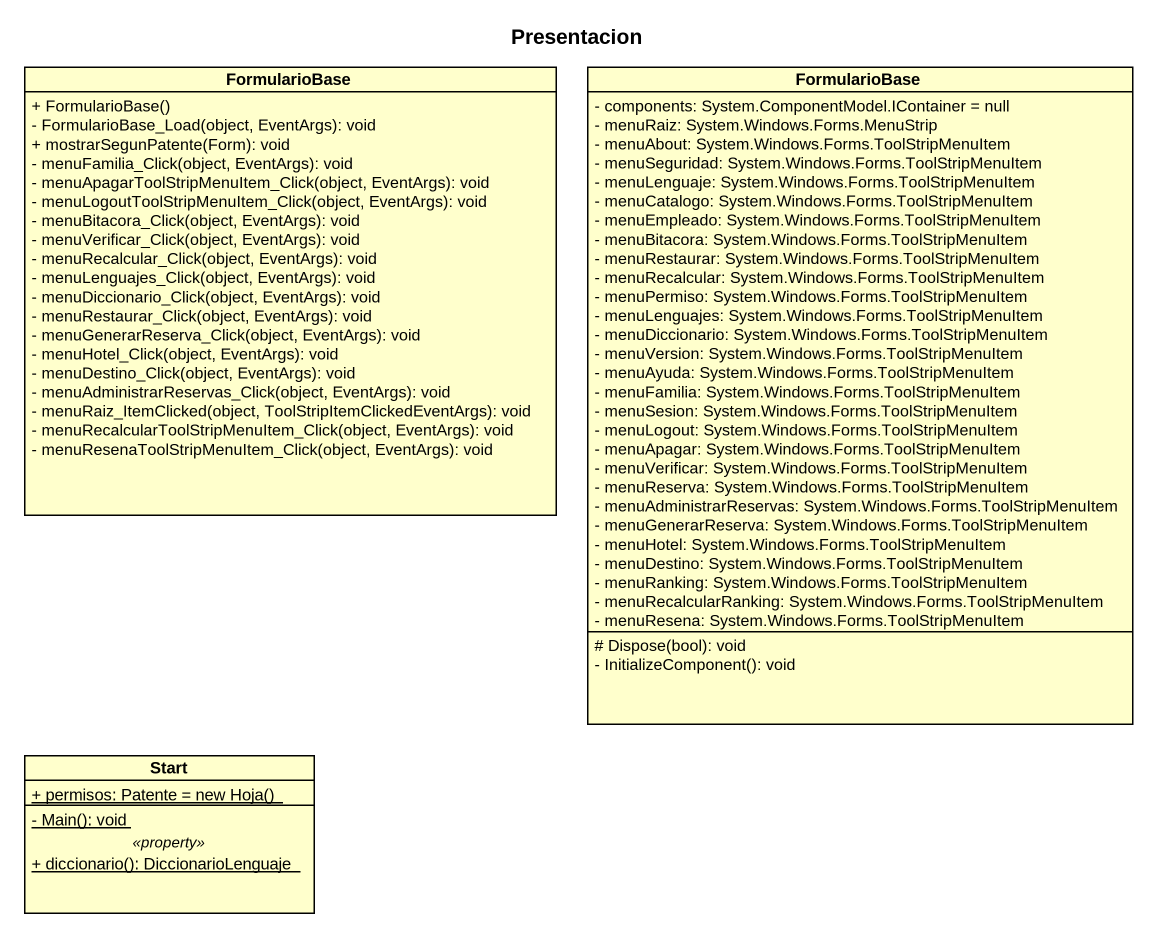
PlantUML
@startuml
title Presentacion
hide circle
hide empty members
skinparam classAttributeIconSize 0
class FormularioBase {
  + FormularioBase()
  - FormularioBase_Load(object, EventArgs): void
  + mostrarSegunPatente(Form): void
  - menuFamilia_Click(object, EventArgs): void
  - menuApagarToolStripMenuItem_Click(object, EventArgs): void
  - menuLogoutToolStripMenuItem_Click(object, EventArgs): void
  - menuBitacora_Click(object, EventArgs): void
  - menuVerificar_Click(object, EventArgs): void
  - menuRecalcular_Click(object, EventArgs): void
  - menuLenguajes_Click(object, EventArgs): void
  - menuDiccionario_Click(object, EventArgs): void
  - menuRestaurar_Click(object, EventArgs): void
  - menuGenerarReserva_Click(object, EventArgs): void
  - menuHotel_Click(object, EventArgs): void
  - menuDestino_Click(object, EventArgs): void
  - menuAdministrarReservas_Click(object, EventArgs): void
  - menuRaiz_ItemClicked(object, ToolStripItemClickedEventArgs): void
  - menuRecalcularToolStripMenuItem_Click(object, EventArgs): void
  - menuResenaToolStripMenuItem_Click(object, EventArgs): void
}
class "FormularioBase" as FormularioBase_2 {
  - components: System.ComponentModel.IContainer = null
  - menuRaiz: System.Windows.Forms.MenuStrip
  - menuAbout: System.Windows.Forms.ToolStripMenuItem
  - menuSeguridad: System.Windows.Forms.ToolStripMenuItem
  - menuLenguaje: System.Windows.Forms.ToolStripMenuItem
  - menuCatalogo: System.Windows.Forms.ToolStripMenuItem
  - menuEmpleado: System.Windows.Forms.ToolStripMenuItem
  - menuBitacora: System.Windows.Forms.ToolStripMenuItem
  - menuRestaurar: System.Windows.Forms.ToolStripMenuItem
  - menuRecalcular: System.Windows.Forms.ToolStripMenuItem
  - menuPermiso: System.Windows.Forms.ToolStripMenuItem
  - menuLenguajes: System.Windows.Forms.ToolStripMenuItem
  - menuDiccionario: System.Windows.Forms.ToolStripMenuItem
  - menuVersion: System.Windows.Forms.ToolStripMenuItem
  - menuAyuda: System.Windows.Forms.ToolStripMenuItem
  - menuFamilia: System.Windows.Forms.ToolStripMenuItem
  - menuSesion: System.Windows.Forms.ToolStripMenuItem
  - menuLogout: System.Windows.Forms.ToolStripMenuItem
  - menuApagar: System.Windows.Forms.ToolStripMenuItem
  - menuVerificar: System.Windows.Forms.ToolStripMenuItem
  - menuReserva: System.Windows.Forms.ToolStripMenuItem
  - menuAdministrarReservas: System.Windows.Forms.ToolStripMenuItem
  - menuGenerarReserva: System.Windows.Forms.ToolStripMenuItem
  - menuHotel: System.Windows.Forms.ToolStripMenuItem
  - menuDestino: System.Windows.Forms.ToolStripMenuItem
  - menuRanking: System.Windows.Forms.ToolStripMenuItem
  - menuRecalcularRanking: System.Windows.Forms.ToolStripMenuItem
  - menuResena: System.Windows.Forms.ToolStripMenuItem
  # Dispose(bool): void
  - InitializeComponent(): void
}
class "Start" as Start_ {
  {static} {field} + permisos: Patente = new Hoja()
  --
  {static} - Main(): void
  .. <<property>> ..
  {static} + diccionario(): DiccionarioLenguaje
}
@enduml
